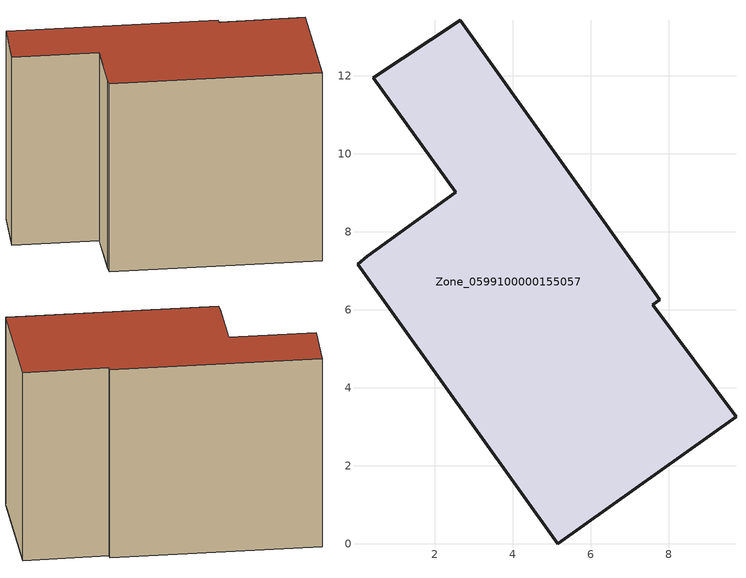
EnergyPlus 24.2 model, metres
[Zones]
Zone_0599100000155057
 floor ground (C_G): 7.6,6.13 9.73,3.26 5.16,0 0.02,7.17 0.28,7.37 2.54,9.01 0.43,11.95 2.66,13.43 7.78,6.26 z0
 wall outside (C_F): 9.73,3.26 7.6,6.13 7.78,6.26 2.66,13.43 0.43,11.95 2.54,9.01 0.28,7.37 0.02,7.17 5.16,0 9.73,3.26 z0:8.48
 roof outside (C_R): 0.28,7.37 0.02,7.17 5.16,0 9.73,3.26 7.6,6.13 7.78,6.26 2.66,13.43 0.43,11.95 2.54,9.01 z8.48
[BUILDING]
Pand.0599100000155057: North Axis=0; Terrain=City; Loads Convergence Tolerance Value=0.04; Temperature Convergence Tolerance Value=0.4; Solar Distribution=FullExterior; Maximum Number of Warmup Days=25; Minimum Number of Warmup Days=1
[Site:Location]
Rotterdam.The.Hague.AP_ZH_NLD Design_Conditions: Latitude=51.96; Longitude=4.45; Time Zone=1; Elevation=-4.5
[SITE:GROUNDTEMPERATURE:BUILDINGSURFACE]
18, 18, 18, 18, 18, 18, 18, 18, 18, 18, 18, 18
[MATERIAL] Thermal Absorptance=0.9; Solar Absorptance=0.7; Visible Absorptance=0.7
Name | Roughness | Thickness | Conductivity | Density | Specific Heat
G.TC.1975-1991 | MediumSmooth | 0.15 | 0.288461 | 540 | 1210
F.TC.1975-1991 | Rough | 0.3 | 0.230769 | 1920 | 840
R.TC.1975-1991 | MediumRough | 0.2 | 0.153846 | 1500 | 1000
[CONSTRUCTION]
C_G: G.TC.1975-1991
C_F: F.TC.1975-1991
C_R: R.TC.1975-1991
[ZONE]
Zone_0599100000155057: Type=1; Multiplier=1; Ceiling Height=Autocalculate; Volume=Autocalculate; Floor Area=autocalculate; Part of Total Floor Area=Yes
[ZONEINFILTRATION:DESIGNFLOWRATE]
Infil_Zone_0599100000155057: Zone or ZoneList or Space or SpaceList=Zone_0599100000155057; Schedule=AlwaysOn; Design Flow Rate Calculation Method=Flow/Area; Flow Rate per Floor Area=0.003; Constant Term Coefficient=1; Temperature Term Coefficient=0; Velocity Term Coefficient=0; Velocity Squared Term Coefficient=0
[HVACTEMPLATE:ZONE:IDEALLOADSAIRSYSTEM]
Zone_0599100000155057: Maximum Heating Supply Air Temperature=50; Minimum Cooling Supply Air Temperature=13; Maximum Heating Supply Air Humidity Ratio=0.0156; Minimum Cooling Supply Air Humidity Ratio=0.0077; Heating Limit=NoLimit; Cooling Limit=NoLimit; Dehumidification Control Type=ConstantSensibleHeatRatio; Cooling Sensible Heat Ratio=0.7; Dehumidification Setpoint=60; Humidification Control Type=None; Humidification Setpoint=30; Outdoor Air Method=None; Outdoor Air Flow Rate per Person=0.00944; Outdoor Air Flow Rate per Zone Floor Area=0; Outdoor Air Flow Rate per Zone=0; Demand Controlled Ventilation Type=None; Outdoor Air Economizer Type=NoEconomizer; Heat Recovery Type=None; Sensible Heat Recovery Effectiveness=0.7; Latent Heat Recovery Effectiveness=0.65
[ZONECONTROL:THERMOSTAT]
ThermostatControl_Zone_0599100000155057: Zone or ZoneList=Zone_0599100000155057; Control Type Schedule=DualSetpointControlType; Control 1=Thermostat_Zone_0599100000155057; Temperature Difference Between Cutout And Setpoint=0
[THERMOSTATSETPOINT:DUALSETPOINT]
Thermostat_Zone_0599100000155057: Heating Setpoint Temperature Schedule=HeatingSetpoint_Zone_0599100000155057; Cooling Setpoint Temperature Schedule=CoolingSetpoint_Zone_0599100000155057
[SCHEDULE:COMPACT]
HeatingSetpoint_Zone_0599100000155057: Through: 12/31, For: AllDays, Until: 24:00, 21
CoolingSetpoint_Zone_0599100000155057: Through: 12/31, For: AllDays, Until: 24:00, 24
DualSetpointControlType: Through: 12/31, For: AllDays, Until: 24:00, 4
AlwaysOn: Through: 12/31, For: AllDays, Until: 24:00, 1
